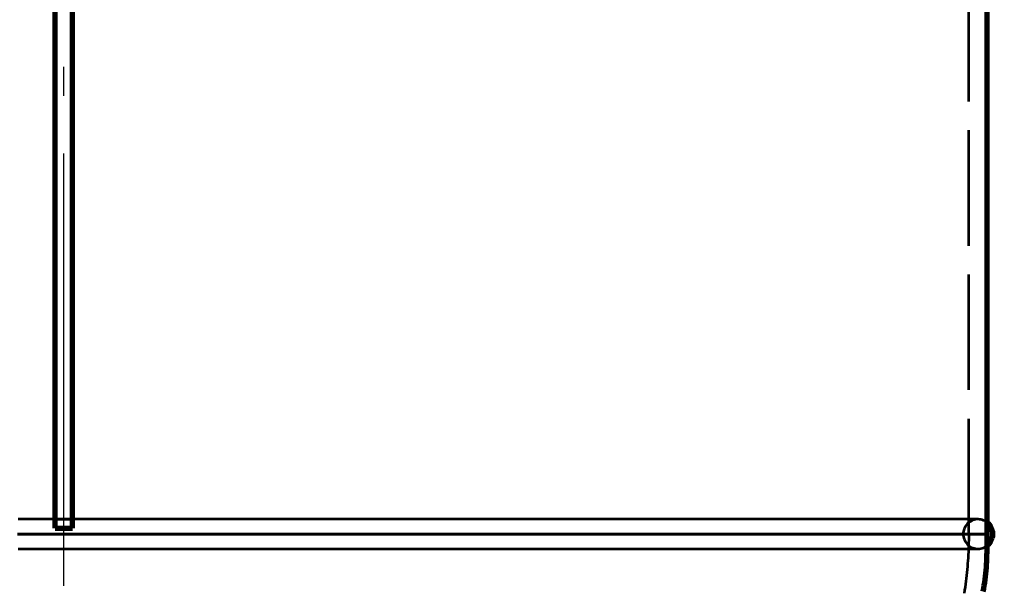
# Model space of a CAD drawing. Header units: millimetres. Extents: x 0 to 594, y 0 to 420.
# Drawn here: x 118.73 to 152.98, y 186.15 to 205.97 of the extents above; entities that cross this region are included whole.
import ezdxf

# ---------------------------------------------------------------- set-up
doc = ezdxf.new("R2010")
doc.units = ezdxf.units.MM
doc.linetypes.add('IRAM-E-TRAZOS', pattern=[5, 4, -1])
doc.linetypes.add('IRAM-F-TRAZO-PUNTO', pattern=[20, 15, -2, 1, -2])
for name, color, linetype, lineweight in [('01-VISIBLE', 7, 'CONTINUOUS', 70), ('02-OCULTA', 4, 'IRAM-E-TRAZOS', 35), ('03-EJE', 1, 'IRAM-F-TRAZO-PUNTO', 18), ('04-COTA', 3, 'CONTINUOUS', 18)]:
    doc.layers.add(name, color=color, linetype=linetype, lineweight=lineweight)
doc.styles.add('ISO3098', font='isocpeur.ttf')
doc.dimstyles.new('FLAMA-IRAM', dxfattribs={"dimtxt": 3.5, "dimasz": 3.5, "dimexe": 2, "dimexo": 1.5, "dimgap": 1, "dimtad": 1, "dimdec": 1, "dimtxsty": 'ISO3098', "dimblk": 'IRAM_FLECHA', "dimblk1": 'IRAM_FLECHA', "dimblk2": 'IRAM_FLECHA', "dimcen": 2.5, "dimclrd": 3, "dimclre": 3, "dimclrt": 3, "dimazin": 3, "dimtfac": 1, "dimtmove": 0, "dimatfit": 3, "dimlwd": 18, "dimlwe": 18})

# ---------------------------------------------------------------- blocks, each defined once
blk = doc.blocks.new('IRAM_FLECHA')
blk.add_solid([(0, 0), (-1, 0.125), (-1, -0.125)])

msp = doc.modelspace()

# ---------------------------------------------------------------- linework, layer by layer
at = {"layer": '01-VISIBLE'}
for p, q in [((119.95, 188.333), (119.95, 294.933)), ((120.55, 188.333), (120.55, 294.933)), ((152.25, 188.133), (152.25, 295.133)), ((119.95, 188.333), (120.55, 188.333))]:
    msp.add_line(p, q, dxfattribs=at)
msp.add_lwpolyline([(152.109, 186.144), (152.129, 186.247), (152.147, 186.35), (152.165, 186.454), (152.18, 186.558), (152.194, 186.663), (152.205, 186.767), (152.214, 186.872), (152.222, 186.977), (152.229, 187.082), (152.234, 187.187), (152.238, 187.292), (152.241, 187.397), (152.244, 187.502), (152.246, 187.607), (152.248, 187.713), (152.249, 187.818), (152.249, 187.923), (152.25, 188.028), (152.25, 188.133)], dxfattribs=at)
for start, end in [(0, 51.3178), (-51.6241, 0)]:
    msp.add_arc((151.93, 188.133), 0.512, start, end, dxfattribs=at)
at = {"layer": '02-OCULTA'}
for p, q in [((151.61, 188.133), (151.61, 295.133)), ((119.95, 188.645), (119.95, 294.621)), ((120.55, 188.645), (120.55, 294.621))]:
    msp.add_line(p, q, dxfattribs=at)
for points in [[(151.93, 188.645), (151.772, 188.645), (151.613, 188.645), (151.455, 188.645), (151.297, 188.645), (151.138, 188.645), (150.98, 188.645), (150.821, 188.645), (150.663, 188.645), (150.505, 188.645), (150.346, 188.645), (150.188, 188.645), (150.029, 188.645), (149.871, 188.645), (149.712, 188.645), (149.554, 188.645), (149.396, 188.645), (149.237, 188.645), (149.079, 188.645), (148.92, 188.645), (148.762, 188.645), (148.604, 188.645), (148.445, 188.645), (148.287, 188.645), (148.128, 188.645), (147.97, 188.645), (147.812, 188.645), (147.653, 188.645), (147.495, 188.645), (147.336, 188.645), (147.178, 188.645), (147.02, 188.645), (146.861, 188.645), (146.703, 188.645), (146.544, 188.645), (146.386, 188.645), (146.228, 188.645), (146.069, 188.645), (145.911, 188.645), (145.752, 188.645), (145.594, 188.645), (145.436, 188.645), (145.277, 188.645), (145.119, 188.645), (144.96, 188.645), (144.802, 188.645), (144.644, 188.645), (144.485, 188.645), (144.327, 188.645), (144.168, 188.645), (144.01, 188.645), (143.852, 188.645), (143.693, 188.645), (143.535, 188.645), (143.376, 188.645), (143.218, 188.645), (143.06, 188.645), (142.901, 188.645), (142.743, 188.645), (142.584, 188.645), (142.426, 188.645), (142.268, 188.645), (142.109, 188.645), (141.951, 188.645), (141.792, 188.645), (141.634, 188.645), (141.476, 188.645), (141.317, 188.645), (141.159, 188.645), (141, 188.645), (140.842, 188.645), (140.684, 188.645), (140.525, 188.645), (140.367, 188.645), (140.208, 188.645), (140.05, 188.645), (139.892, 188.645), (139.733, 188.645), (139.575, 188.645), (139.416, 188.645), (139.258, 188.645), (139.1, 188.645), (138.941, 188.645), (138.783, 188.645), (138.624, 188.645), (138.466, 188.645), (138.308, 188.645), (138.149, 188.645), (137.991, 188.645), (137.832, 188.645), (137.674, 188.645), (137.516, 188.645), (137.357, 188.645), (137.199, 188.645), (137.04, 188.645), (136.882, 188.645), (136.724, 188.645), (136.565, 188.645), (136.407, 188.645), (136.248, 188.645), (136.09, 188.645), (135.932, 188.645), (135.773, 188.645), (135.615, 188.645), (135.456, 188.645), (135.298, 188.645), (135.14, 188.645), (134.981, 188.645), (134.823, 188.645), (134.664, 188.645), (134.506, 188.645), (134.348, 188.645), (134.189, 188.645), (134.031, 188.645), (133.872, 188.645), (133.714, 188.645), (133.556, 188.645), (133.397, 188.645), (133.239, 188.645), (133.08, 188.645), (132.922, 188.645), (132.764, 188.645), (132.605, 188.645), (132.447, 188.645), (132.288, 188.645), (132.13, 188.645), (131.972, 188.645), (131.813, 188.645), (131.655, 188.645), (131.496, 188.645), (131.338, 188.645), (131.18, 188.645), (131.021, 188.645), (130.863, 188.645), (130.704, 188.645), (130.546, 188.645), (130.388, 188.645), (130.229, 188.645), (130.071, 188.645), (129.912, 188.645), (129.754, 188.645), (129.596, 188.645), (129.437, 188.645), (129.279, 188.645), (129.12, 188.645), (128.962, 188.645), (128.804, 188.645), (128.645, 188.645), (128.487, 188.645), (128.328, 188.645), (128.17, 188.645), (128.012, 188.645), (127.853, 188.645), (127.695, 188.645), (127.536, 188.645), (127.378, 188.645), (127.22, 188.645), (127.061, 188.645), (126.903, 188.645), (126.744, 188.645), (126.586, 188.645), (126.428, 188.645), (126.269, 188.645), (126.111, 188.645), (125.952, 188.645), (125.794, 188.645), (125.636, 188.645), (125.477, 188.645), (125.319, 188.645), (125.16, 188.645), (125.002, 188.645), (124.844, 188.645), (124.685, 188.645), (124.527, 188.645), (124.368, 188.645), (124.21, 188.645), (124.052, 188.645), (123.893, 188.645), (123.735, 188.645), (123.576, 188.645), (123.418, 188.645), (123.26, 188.645), (123.101, 188.645), (122.943, 188.645), (122.784, 188.645), (122.626, 188.645), (122.468, 188.645), (122.309, 188.645), (122.151, 188.645), (121.992, 188.645), (121.834, 188.645), (121.676, 188.645), (121.517, 188.645), (121.359, 188.645), (121.2, 188.645), (121.042, 188.645), (120.884, 188.645), (120.725, 188.645), (120.567, 188.645), (120.408, 188.645), (120.25, 188.645), (120.092, 188.645), (119.933, 188.645), (119.775, 188.645), (119.616, 188.645), (119.458, 188.645), (119.3, 188.645), (119.141, 188.645), (118.983, 188.645), (118.824, 188.645), (118.666, 188.645)], [(151.93, 188.645), (151.772, 188.645), (151.613, 188.645), (151.455, 188.645), (151.297, 188.645), (151.138, 188.645), (150.98, 188.645), (150.821, 188.645), (150.663, 188.645), (150.505, 188.645), (150.346, 188.645), (150.188, 188.645), (150.029, 188.645), (149.871, 188.645), (149.712, 188.645), (149.554, 188.645), (149.396, 188.645), (149.237, 188.645), (149.079, 188.645), (148.92, 188.645), (148.762, 188.645), (148.604, 188.645), (148.445, 188.645), (148.287, 188.645), (148.128, 188.645), (147.97, 188.645), (147.812, 188.645), (147.653, 188.645), (147.495, 188.645), (147.336, 188.645), (147.178, 188.645), (147.02, 188.645), (146.861, 188.645), (146.703, 188.645), (146.544, 188.645), (146.386, 188.645), (146.228, 188.645), (146.069, 188.645), (145.911, 188.645), (145.752, 188.645), (145.594, 188.645), (145.436, 188.645), (145.277, 188.645), (145.119, 188.645), (144.96, 188.645), (144.802, 188.645), (144.644, 188.645), (144.485, 188.645), (144.327, 188.645), (144.168, 188.645), (144.01, 188.645), (143.852, 188.645), (143.693, 188.645), (143.535, 188.645), (143.376, 188.645), (143.218, 188.645), (143.06, 188.645), (142.901, 188.645), (142.743, 188.645), (142.584, 188.645), (142.426, 188.645), (142.268, 188.645), (142.109, 188.645), (141.951, 188.645), (141.792, 188.645), (141.634, 188.645), (141.476, 188.645), (141.317, 188.645), (141.159, 188.645), (141, 188.645), (140.842, 188.645), (140.684, 188.645), (140.525, 188.645), (140.367, 188.645), (140.208, 188.645), (140.05, 188.645), (139.892, 188.645), (139.733, 188.645), (139.575, 188.645), (139.416, 188.645), (139.258, 188.645), (139.1, 188.645), (138.941, 188.645), (138.783, 188.645), (138.624, 188.645), (138.466, 188.645), (138.308, 188.645), (138.149, 188.645), (137.991, 188.645), (137.832, 188.645), (137.674, 188.645), (137.516, 188.645), (137.357, 188.645), (137.199, 188.645), (137.04, 188.645), (136.882, 188.645), (136.724, 188.645), (136.565, 188.645), (136.407, 188.645), (136.248, 188.645), (136.09, 188.645), (135.932, 188.645), (135.773, 188.645), (135.615, 188.645), (135.456, 188.645), (135.298, 188.645), (135.14, 188.645), (134.981, 188.645), (134.823, 188.645), (134.664, 188.645), (134.506, 188.645), (134.348, 188.645), (134.189, 188.645), (134.031, 188.645), (133.872, 188.645), (133.714, 188.645), (133.556, 188.645), (133.397, 188.645), (133.239, 188.645), (133.08, 188.645), (132.922, 188.645), (132.764, 188.645), (132.605, 188.645), (132.447, 188.645), (132.288, 188.645), (132.13, 188.645), (131.972, 188.645), (131.813, 188.645), (131.655, 188.645), (131.496, 188.645), (131.338, 188.645), (131.18, 188.645), (131.021, 188.645), (130.863, 188.645), (130.704, 188.645), (130.546, 188.645), (130.388, 188.645), (130.229, 188.645), (130.071, 188.645), (129.912, 188.645), (129.754, 188.645), (129.596, 188.645), (129.437, 188.645), (129.279, 188.645), (129.12, 188.645), (128.962, 188.645), (128.804, 188.645), (128.645, 188.645), (128.487, 188.645), (128.328, 188.645), (128.17, 188.645), (128.012, 188.645), (127.853, 188.645), (127.695, 188.645), (127.536, 188.645), (127.378, 188.645), (127.22, 188.645), (127.061, 188.645), (126.903, 188.645), (126.744, 188.645), (126.586, 188.645), (126.428, 188.645), (126.269, 188.645), (126.111, 188.645), (125.952, 188.645), (125.794, 188.645), (125.636, 188.645), (125.477, 188.645), (125.319, 188.645), (125.16, 188.645), (125.002, 188.645), (124.844, 188.645), (124.685, 188.645), (124.527, 188.645), (124.368, 188.645), (124.21, 188.645), (124.052, 188.645), (123.893, 188.645), (123.735, 188.645), (123.576, 188.645), (123.418, 188.645), (123.26, 188.645), (123.101, 188.645), (122.943, 188.645), (122.784, 188.645), (122.626, 188.645), (122.468, 188.645), (122.309, 188.645), (122.151, 188.645), (121.992, 188.645), (121.834, 188.645), (121.676, 188.645), (121.517, 188.645), (121.359, 188.645), (121.2, 188.645), (121.042, 188.645), (120.884, 188.645), (120.725, 188.645), (120.567, 188.645), (120.408, 188.645), (120.25, 188.645), (120.092, 188.645), (119.933, 188.645), (119.775, 188.645), (119.616, 188.645), (119.458, 188.645), (119.3, 188.645), (119.141, 188.645), (118.983, 188.645), (118.824, 188.645), (118.666, 188.645)], [(119.95, 188.645), (120.036, 188.645), (120.121, 188.645), (120.207, 188.645), (120.293, 188.645), (120.379, 188.645), (120.464, 188.645), (120.55, 188.645)], [(119.95, 188.333), (119.95, 188.385), (119.95, 188.437), (119.95, 188.489), (119.95, 188.541), (119.95, 188.593), (119.95, 188.645)], [(120.55, 188.333), (120.55, 188.385), (120.55, 188.437), (120.55, 188.489), (120.55, 188.541), (120.55, 188.593), (120.55, 188.645)], [(152.25, 188.133), (152.09, 188.133), (151.93, 188.133), (151.77, 188.133), (151.61, 188.133), (151.45, 188.133), (151.29, 188.133), (151.13, 188.133), (150.97, 188.133), (150.81, 188.133), (150.65, 188.133), (150.49, 188.133), (150.33, 188.133), (150.17, 188.133), (150.01, 188.133), (149.85, 188.133), (149.69, 188.133), (149.53, 188.133), (149.37, 188.133), (149.21, 188.133), (149.05, 188.133), (148.89, 188.133), (148.73, 188.133), (148.57, 188.133), (148.41, 188.133), (148.25, 188.133), (148.09, 188.133), (147.93, 188.133), (147.77, 188.133), (147.61, 188.133), (147.45, 188.133), (147.29, 188.133), (147.13, 188.133), (146.97, 188.133), (146.81, 188.133), (146.65, 188.133), (146.49, 188.133), (146.33, 188.133), (146.17, 188.133), (146.01, 188.133), (145.85, 188.133), (145.69, 188.133), (145.53, 188.133), (145.37, 188.133), (145.21, 188.133), (145.05, 188.133), (144.89, 188.133), (144.73, 188.133), (144.57, 188.133), (144.41, 188.133), (144.25, 188.133), (144.09, 188.133), (143.93, 188.133), (143.77, 188.133), (143.61, 188.133), (143.45, 188.133), (143.29, 188.133), (143.13, 188.133), (142.97, 188.133), (142.81, 188.133), (142.65, 188.133), (142.49, 188.133), (142.33, 188.133), (142.17, 188.133), (142.01, 188.133), (141.85, 188.133), (141.69, 188.133), (141.53, 188.133), (141.37, 188.133), (141.21, 188.133), (141.05, 188.133), (140.89, 188.133), (140.73, 188.133), (140.57, 188.133), (140.41, 188.133), (140.25, 188.133), (140.09, 188.133), (139.93, 188.133), (139.77, 188.133), (139.61, 188.133), (139.45, 188.133), (139.29, 188.133), (139.13, 188.133), (138.97, 188.133), (138.81, 188.133), (138.65, 188.133), (138.49, 188.133), (138.33, 188.133), (138.17, 188.133), (138.01, 188.133), (137.85, 188.133), (137.69, 188.133), (137.53, 188.133), (137.37, 188.133), (137.21, 188.133), (137.05, 188.133), (136.89, 188.133), (136.73, 188.133), (136.57, 188.133), (136.41, 188.133), (136.25, 188.133), (136.09, 188.133), (135.93, 188.133), (135.77, 188.133), (135.61, 188.133), (135.45, 188.133), (135.29, 188.133), (135.13, 188.133), (134.97, 188.133), (134.81, 188.133), (134.65, 188.133), (134.49, 188.133), (134.33, 188.133), (134.17, 188.133), (134.01, 188.133), (133.85, 188.133), (133.69, 188.133), (133.53, 188.133), (133.37, 188.133), (133.21, 188.133), (133.05, 188.133), (132.89, 188.133), (132.73, 188.133), (132.57, 188.133), (132.41, 188.133), (132.25, 188.133), (132.09, 188.133), (131.93, 188.133), (131.77, 188.133), (131.61, 188.133), (131.45, 188.133), (131.29, 188.133), (131.13, 188.133), (130.97, 188.133), (130.81, 188.133), (130.65, 188.133), (130.49, 188.133), (130.33, 188.133), (130.17, 188.133), (130.01, 188.133), (129.85, 188.133), (129.69, 188.133), (129.53, 188.133), (129.37, 188.133), (129.21, 188.133), (129.05, 188.133), (128.89, 188.133), (128.73, 188.133), (128.57, 188.133), (128.41, 188.133), (128.25, 188.133), (128.09, 188.133), (127.93, 188.133), (127.77, 188.133), (127.61, 188.133), (127.45, 188.133), (127.29, 188.133), (127.13, 188.133), (126.97, 188.133), (126.81, 188.133), (126.65, 188.133), (126.49, 188.133), (126.33, 188.133), (126.17, 188.133), (126.01, 188.133), (125.85, 188.133), (125.69, 188.133), (125.53, 188.133), (125.37, 188.133), (125.21, 188.133), (125.05, 188.133), (124.89, 188.133), (124.73, 188.133), (124.57, 188.133), (124.41, 188.133), (124.25, 188.133), (124.09, 188.133), (123.93, 188.133), (123.77, 188.133), (123.61, 188.133), (123.45, 188.133), (123.29, 188.133), (123.13, 188.133), (122.97, 188.133), (122.81, 188.133), (122.65, 188.133), (122.49, 188.133), (122.33, 188.133), (122.17, 188.133), (122.01, 188.133), (121.85, 188.133), (121.69, 188.133), (121.53, 188.133), (121.37, 188.133), (121.21, 188.133), (121.05, 188.133), (120.89, 188.133), (120.73, 188.133), (120.57, 188.133), (120.41, 188.133), (120.25, 188.133), (120.09, 188.133), (119.93, 188.133), (119.77, 188.133), (119.61, 188.133), (119.45, 188.133), (119.29, 188.133), (119.13, 188.133), (118.97, 188.133), (118.81, 188.133), (118.65, 188.133)], [(118.65, 188.133), (118.81, 188.133), (118.97, 188.133), (119.13, 188.133), (119.29, 188.133), (119.45, 188.133), (119.61, 188.133), (119.77, 188.133), (119.93, 188.133), (120.09, 188.133), (120.25, 188.133), (120.41, 188.133), (120.57, 188.133), (120.73, 188.133), (120.89, 188.133), (121.05, 188.133), (121.21, 188.133), (121.37, 188.133), (121.53, 188.133), (121.69, 188.133), (121.85, 188.133), (122.01, 188.133), (122.17, 188.133), (122.33, 188.133), (122.49, 188.133), (122.65, 188.133), (122.81, 188.133), (122.97, 188.133), (123.13, 188.133), (123.29, 188.133), (123.45, 188.133), (123.61, 188.133), (123.77, 188.133), (123.93, 188.133), (124.09, 188.133), (124.25, 188.133), (124.41, 188.133), (124.57, 188.133), (124.73, 188.133), (124.89, 188.133), (125.05, 188.133), (125.21, 188.133), (125.37, 188.133), (125.53, 188.133), (125.69, 188.133), (125.85, 188.133), (126.01, 188.133), (126.17, 188.133), (126.33, 188.133), (126.49, 188.133), (126.65, 188.133), (126.81, 188.133), (126.97, 188.133), (127.13, 188.133), (127.29, 188.133), (127.45, 188.133), (127.61, 188.133), (127.77, 188.133), (127.93, 188.133), (128.09, 188.133), (128.25, 188.133), (128.41, 188.133), (128.57, 188.133), (128.73, 188.133), (128.89, 188.133), (129.05, 188.133), (129.21, 188.133), (129.37, 188.133), (129.53, 188.133), (129.69, 188.133), (129.85, 188.133), (130.01, 188.133), (130.17, 188.133), (130.33, 188.133), (130.49, 188.133), (130.65, 188.133), (130.81, 188.133), (130.97, 188.133), (131.13, 188.133), (131.29, 188.133), (131.45, 188.133), (131.61, 188.133), (131.77, 188.133), (131.93, 188.133), (132.09, 188.133), (132.25, 188.133), (132.41, 188.133), (132.57, 188.133), (132.73, 188.133), (132.89, 188.133), (133.05, 188.133), (133.21, 188.133), (133.37, 188.133), (133.53, 188.133), (133.69, 188.133), (133.85, 188.133), (134.01, 188.133), (134.17, 188.133), (134.33, 188.133), (134.49, 188.133), (134.65, 188.133), (134.81, 188.133), (134.97, 188.133), (135.13, 188.133), (135.29, 188.133), (135.45, 188.133), (135.61, 188.133), (135.77, 188.133), (135.93, 188.133), (136.09, 188.133), (136.25, 188.133), (136.41, 188.133), (136.57, 188.133), (136.73, 188.133), (136.89, 188.133), (137.05, 188.133), (137.21, 188.133), (137.37, 188.133), (137.53, 188.133), (137.69, 188.133), (137.85, 188.133), (138.01, 188.133), (138.17, 188.133), (138.33, 188.133), (138.49, 188.133), (138.65, 188.133), (138.81, 188.133), (138.97, 188.133), (139.13, 188.133), (139.29, 188.133), (139.45, 188.133), (139.61, 188.133), (139.77, 188.133), (139.93, 188.133), (140.09, 188.133), (140.25, 188.133), (140.41, 188.133), (140.57, 188.133), (140.73, 188.133), (140.89, 188.133), (141.05, 188.133), (141.21, 188.133), (141.37, 188.133), (141.53, 188.133), (141.69, 188.133), (141.85, 188.133), (142.01, 188.133), (142.17, 188.133), (142.33, 188.133), (142.49, 188.133), (142.65, 188.133), (142.81, 188.133), (142.97, 188.133), (143.13, 188.133), (143.29, 188.133), (143.45, 188.133), (143.61, 188.133), (143.77, 188.133), (143.93, 188.133), (144.09, 188.133), (144.25, 188.133), (144.41, 188.133), (144.57, 188.133), (144.73, 188.133), (144.89, 188.133), (145.05, 188.133), (145.21, 188.133), (145.37, 188.133), (145.53, 188.133), (145.69, 188.133), (145.85, 188.133), (146.01, 188.133), (146.17, 188.133), (146.33, 188.133), (146.49, 188.133), (146.65, 188.133), (146.81, 188.133), (146.97, 188.133), (147.13, 188.133), (147.29, 188.133), (147.45, 188.133), (147.61, 188.133), (147.77, 188.133), (147.93, 188.133), (148.09, 188.133), (148.25, 188.133), (148.41, 188.133), (148.57, 188.133), (148.73, 188.133), (148.89, 188.133), (149.05, 188.133), (149.21, 188.133), (149.37, 188.133), (149.53, 188.133), (149.69, 188.133), (149.85, 188.133), (150.01, 188.133), (150.17, 188.133), (150.33, 188.133), (150.49, 188.133), (150.65, 188.133), (150.81, 188.133), (150.97, 188.133), (151.13, 188.133), (151.29, 188.133), (151.45, 188.133), (151.61, 188.133), (151.77, 188.133), (151.93, 188.133), (152.09, 188.133), (152.25, 188.133)], [(152.25, 188.133), (152.09, 188.133), (151.93, 188.133), (151.77, 188.133), (151.61, 188.133), (151.45, 188.133), (151.29, 188.133), (151.13, 188.133), (150.97, 188.133), (150.81, 188.133), (150.65, 188.133), (150.49, 188.133), (150.33, 188.133), (150.17, 188.133), (150.01, 188.133), (149.85, 188.133), (149.69, 188.133), (149.53, 188.133), (149.37, 188.133), (149.21, 188.133), (149.05, 188.133), (148.89, 188.133), (148.73, 188.133), (148.57, 188.133), (148.41, 188.133), (148.25, 188.133), (148.09, 188.133), (147.93, 188.133), (147.77, 188.133), (147.61, 188.133), (147.45, 188.133), (147.29, 188.133), (147.13, 188.133), (146.97, 188.133), (146.81, 188.133), (146.65, 188.133), (146.49, 188.133), (146.33, 188.133), (146.17, 188.133), (146.01, 188.133), (145.85, 188.133), (145.69, 188.133), (145.53, 188.133), (145.37, 188.133), (145.21, 188.133), (145.05, 188.133), (144.89, 188.133), (144.73, 188.133), (144.57, 188.133), (144.41, 188.133), (144.25, 188.133), (144.09, 188.133), (143.93, 188.133), (143.77, 188.133), (143.61, 188.133), (143.45, 188.133), (143.29, 188.133), (143.13, 188.133), (142.97, 188.133), (142.81, 188.133), (142.65, 188.133), (142.49, 188.133), (142.33, 188.133), (142.17, 188.133), (142.01, 188.133), (141.85, 188.133), (141.69, 188.133), (141.53, 188.133), (141.37, 188.133), (141.21, 188.133), (141.05, 188.133), (140.89, 188.133), (140.73, 188.133), (140.57, 188.133), (140.41, 188.133), (140.25, 188.133), (140.09, 188.133), (139.93, 188.133), (139.77, 188.133), (139.61, 188.133), (139.45, 188.133), (139.29, 188.133), (139.13, 188.133), (138.97, 188.133), (138.81, 188.133), (138.65, 188.133), (138.49, 188.133), (138.33, 188.133), (138.17, 188.133), (138.01, 188.133), (137.85, 188.133), (137.69, 188.133), (137.53, 188.133), (137.37, 188.133), (137.21, 188.133), (137.05, 188.133), (136.89, 188.133), (136.73, 188.133), (136.57, 188.133), (136.41, 188.133), (136.25, 188.133), (136.09, 188.133), (135.93, 188.133), (135.77, 188.133), (135.61, 188.133), (135.45, 188.133), (135.29, 188.133), (135.13, 188.133), (134.97, 188.133), (134.81, 188.133), (134.65, 188.133), (134.49, 188.133), (134.33, 188.133), (134.17, 188.133), (134.01, 188.133), (133.85, 188.133), (133.69, 188.133), (133.53, 188.133), (133.37, 188.133), (133.21, 188.133), (133.05, 188.133), (132.89, 188.133), (132.73, 188.133), (132.57, 188.133), (132.41, 188.133), (132.25, 188.133), (132.09, 188.133), (131.93, 188.133), (131.77, 188.133), (131.61, 188.133), (131.45, 188.133), (131.29, 188.133), (131.13, 188.133), (130.97, 188.133), (130.81, 188.133), (130.65, 188.133), (130.49, 188.133), (130.33, 188.133), (130.17, 188.133), (130.01, 188.133), (129.85, 188.133), (129.69, 188.133), (129.53, 188.133), (129.37, 188.133), (129.21, 188.133), (129.05, 188.133), (128.89, 188.133), (128.73, 188.133), (128.57, 188.133), (128.41, 188.133), (128.25, 188.133), (128.09, 188.133), (127.93, 188.133), (127.77, 188.133), (127.61, 188.133), (127.45, 188.133), (127.29, 188.133), (127.13, 188.133), (126.97, 188.133), (126.81, 188.133), (126.65, 188.133), (126.49, 188.133), (126.33, 188.133), (126.17, 188.133), (126.01, 188.133), (125.85, 188.133), (125.69, 188.133), (125.53, 188.133), (125.37, 188.133), (125.21, 188.133), (125.05, 188.133), (124.89, 188.133), (124.73, 188.133), (124.57, 188.133), (124.41, 188.133), (124.25, 188.133), (124.09, 188.133), (123.93, 188.133), (123.77, 188.133), (123.61, 188.133), (123.45, 188.133), (123.29, 188.133), (123.13, 188.133), (122.97, 188.133), (122.81, 188.133), (122.65, 188.133), (122.49, 188.133), (122.33, 188.133), (122.17, 188.133), (122.01, 188.133), (121.85, 188.133), (121.69, 188.133), (121.53, 188.133), (121.37, 188.133), (121.21, 188.133), (121.05, 188.133), (120.89, 188.133), (120.73, 188.133), (120.57, 188.133), (120.41, 188.133), (120.25, 188.133), (120.09, 188.133), (119.93, 188.133), (119.77, 188.133), (119.61, 188.133), (119.45, 188.133), (119.29, 188.133), (119.13, 188.133), (118.97, 188.133), (118.81, 188.133), (118.65, 188.133)], [(118.65, 188.133), (118.81, 188.133), (118.97, 188.133), (119.13, 188.133), (119.29, 188.133), (119.45, 188.133), (119.61, 188.133), (119.77, 188.133), (119.93, 188.133), (120.09, 188.133), (120.25, 188.133), (120.41, 188.133), (120.57, 188.133), (120.73, 188.133), (120.89, 188.133), (121.05, 188.133), (121.21, 188.133), (121.37, 188.133), (121.53, 188.133), (121.69, 188.133), (121.85, 188.133), (122.01, 188.133), (122.17, 188.133), (122.33, 188.133), (122.49, 188.133), (122.65, 188.133), (122.81, 188.133), (122.97, 188.133), (123.13, 188.133), (123.29, 188.133), (123.45, 188.133), (123.61, 188.133), (123.77, 188.133), (123.93, 188.133), (124.09, 188.133), (124.25, 188.133), (124.41, 188.133), (124.57, 188.133), (124.73, 188.133), (124.89, 188.133), (125.05, 188.133), (125.21, 188.133), (125.37, 188.133), (125.53, 188.133), (125.69, 188.133), (125.85, 188.133), (126.01, 188.133), (126.17, 188.133), (126.33, 188.133), (126.49, 188.133), (126.65, 188.133), (126.81, 188.133), (126.97, 188.133), (127.13, 188.133), (127.29, 188.133), (127.45, 188.133), (127.61, 188.133), (127.77, 188.133), (127.93, 188.133), (128.09, 188.133), (128.25, 188.133), (128.41, 188.133), (128.57, 188.133), (128.73, 188.133), (128.89, 188.133), (129.05, 188.133), (129.21, 188.133), (129.37, 188.133), (129.53, 188.133), (129.69, 188.133), (129.85, 188.133), (130.01, 188.133), (130.17, 188.133), (130.33, 188.133), (130.49, 188.133), (130.65, 188.133), (130.81, 188.133), (130.97, 188.133), (131.13, 188.133), (131.29, 188.133), (131.45, 188.133), (131.61, 188.133), (131.77, 188.133), (131.93, 188.133), (132.09, 188.133), (132.25, 188.133), (132.41, 188.133), (132.57, 188.133), (132.73, 188.133), (132.89, 188.133), (133.05, 188.133), (133.21, 188.133), (133.37, 188.133), (133.53, 188.133), (133.69, 188.133), (133.85, 188.133), (134.01, 188.133), (134.17, 188.133), (134.33, 188.133), (134.49, 188.133), (134.65, 188.133), (134.81, 188.133), (134.97, 188.133), (135.13, 188.133), (135.29, 188.133), (135.45, 188.133), (135.61, 188.133), (135.77, 188.133), (135.93, 188.133), (136.09, 188.133), (136.25, 188.133), (136.41, 188.133), (136.57, 188.133), (136.73, 188.133), (136.89, 188.133), (137.05, 188.133), (137.21, 188.133), (137.37, 188.133), (137.53, 188.133), (137.69, 188.133), (137.85, 188.133), (138.01, 188.133), (138.17, 188.133), (138.33, 188.133), (138.49, 188.133), (138.65, 188.133), (138.81, 188.133), (138.97, 188.133), (139.13, 188.133), (139.29, 188.133), (139.45, 188.133), (139.61, 188.133), (139.77, 188.133), (139.93, 188.133), (140.09, 188.133), (140.25, 188.133), (140.41, 188.133), (140.57, 188.133), (140.73, 188.133), (140.89, 188.133), (141.05, 188.133), (141.21, 188.133), (141.37, 188.133), (141.53, 188.133), (141.69, 188.133), (141.85, 188.133), (142.01, 188.133), (142.17, 188.133), (142.33, 188.133), (142.49, 188.133), (142.65, 188.133), (142.81, 188.133), (142.97, 188.133), (143.13, 188.133), (143.29, 188.133), (143.45, 188.133), (143.61, 188.133), (143.77, 188.133), (143.93, 188.133), (144.09, 188.133), (144.25, 188.133), (144.41, 188.133), (144.57, 188.133), (144.73, 188.133), (144.89, 188.133), (145.05, 188.133), (145.21, 188.133), (145.37, 188.133), (145.53, 188.133), (145.69, 188.133), (145.85, 188.133), (146.01, 188.133), (146.17, 188.133), (146.33, 188.133), (146.49, 188.133), (146.65, 188.133), (146.81, 188.133), (146.97, 188.133), (147.13, 188.133), (147.29, 188.133), (147.45, 188.133), (147.61, 188.133), (147.77, 188.133), (147.93, 188.133), (148.09, 188.133), (148.25, 188.133), (148.41, 188.133), (148.57, 188.133), (148.73, 188.133), (148.89, 188.133), (149.05, 188.133), (149.21, 188.133), (149.37, 188.133), (149.53, 188.133), (149.69, 188.133), (149.85, 188.133), (150.01, 188.133), (150.17, 188.133), (150.33, 188.133), (150.49, 188.133), (150.65, 188.133), (150.81, 188.133), (150.97, 188.133), (151.13, 188.133), (151.29, 188.133), (151.45, 188.133), (151.61, 188.133), (151.77, 188.133), (151.93, 188.133), (152.09, 188.133), (152.25, 188.133)], [(151.61, 188.133), (151.453, 188.133), (151.296, 188.133), (151.14, 188.133), (150.983, 188.133), (150.826, 188.133), (150.669, 188.133), (150.512, 188.133), (150.356, 188.133), (150.199, 188.133), (150.042, 188.133), (149.885, 188.133), (149.728, 188.133), (149.572, 188.133), (149.415, 188.133), (149.258, 188.133), (149.101, 188.133), (148.944, 188.133), (148.788, 188.133), (148.631, 188.133), (148.474, 188.133), (148.317, 188.133), (148.16, 188.133), (148.004, 188.133), (147.847, 188.133), (147.69, 188.133), (147.533, 188.133), (147.376, 188.133), (147.22, 188.133), (147.063, 188.133), (146.906, 188.133), (146.749, 188.133), (146.592, 188.133), (146.436, 188.133), (146.279, 188.133), (146.122, 188.133), (145.965, 188.133), (145.808, 188.133), (145.652, 188.133), (145.495, 188.133), (145.338, 188.133), (145.181, 188.133), (145.024, 188.133), (144.868, 188.133), (144.711, 188.133), (144.554, 188.133), (144.397, 188.133), (144.24, 188.133), (144.084, 188.133), (143.927, 188.133), (143.77, 188.133), (143.613, 188.133), (143.456, 188.133), (143.3, 188.133), (143.143, 188.133), (142.986, 188.133), (142.829, 188.133), (142.672, 188.133), (142.516, 188.133), (142.359, 188.133), (142.202, 188.133), (142.045, 188.133), (141.888, 188.133), (141.732, 188.133), (141.575, 188.133), (141.418, 188.133), (141.261, 188.133), (141.104, 188.133), (140.948, 188.133), (140.791, 188.133), (140.634, 188.133), (140.477, 188.133), (140.32, 188.133), (140.164, 188.133), (140.007, 188.133), (139.85, 188.133), (139.693, 188.133), (139.536, 188.133), (139.38, 188.133), (139.223, 188.133), (139.066, 188.133), (138.909, 188.133), (138.752, 188.133), (138.596, 188.133), (138.439, 188.133), (138.282, 188.133), (138.125, 188.133), (137.968, 188.133), (137.812, 188.133), (137.655, 188.133), (137.498, 188.133), (137.341, 188.133), (137.184, 188.133), (137.028, 188.133), (136.871, 188.133), (136.714, 188.133), (136.557, 188.133), (136.4, 188.133), (136.244, 188.133), (136.087, 188.133), (135.93, 188.133), (135.773, 188.133), (135.616, 188.133), (135.46, 188.133), (135.303, 188.133), (135.146, 188.133), (134.989, 188.133), (134.832, 188.133), (134.676, 188.133), (134.519, 188.133), (134.362, 188.133), (134.205, 188.133), (134.048, 188.133), (133.892, 188.133), (133.735, 188.133), (133.578, 188.133), (133.421, 188.133), (133.264, 188.133), (133.108, 188.133), (132.951, 188.133), (132.794, 188.133), (132.637, 188.133), (132.48, 188.133), (132.324, 188.133), (132.167, 188.133), (132.01, 188.133), (131.853, 188.133), (131.696, 188.133), (131.54, 188.133), (131.383, 188.133), (131.226, 188.133), (131.069, 188.133), (130.912, 188.133), (130.756, 188.133), (130.599, 188.133), (130.442, 188.133), (130.285, 188.133), (130.128, 188.133), (129.972, 188.133), (129.815, 188.133), (129.658, 188.133), (129.501, 188.133), (129.344, 188.133), (129.188, 188.133), (129.031, 188.133), (128.874, 188.133), (128.717, 188.133), (128.56, 188.133), (128.404, 188.133), (128.247, 188.133), (128.09, 188.133), (127.933, 188.133), (127.776, 188.133), (127.62, 188.133), (127.463, 188.133), (127.306, 188.133), (127.149, 188.133), (126.992, 188.133), (126.836, 188.133), (126.679, 188.133), (126.522, 188.133), (126.365, 188.133), (126.208, 188.133), (126.052, 188.133), (125.895, 188.133), (125.738, 188.133), (125.581, 188.133), (125.424, 188.133), (125.268, 188.133), (125.111, 188.133), (124.954, 188.133), (124.797, 188.133), (124.64, 188.133), (124.484, 188.133), (124.327, 188.133), (124.17, 188.133), (124.013, 188.133), (123.856, 188.133), (123.7, 188.133), (123.543, 188.133), (123.386, 188.133), (123.229, 188.133), (123.072, 188.133), (122.916, 188.133), (122.759, 188.133), (122.602, 188.133), (122.445, 188.133), (122.288, 188.133), (122.132, 188.133), (121.975, 188.133), (121.818, 188.133), (121.661, 188.133), (121.504, 188.133), (121.348, 188.133), (121.191, 188.133), (121.034, 188.133), (120.877, 188.133), (120.72, 188.133), (120.564, 188.133), (120.407, 188.133), (120.25, 188.133), (120.093, 188.133), (119.936, 188.133), (119.78, 188.133), (119.623, 188.133), (119.466, 188.133), (119.309, 188.133), (119.152, 188.133), (118.996, 188.133), (118.839, 188.133), (118.682, 188.133)], [(118.682, 188.133), (118.839, 188.133), (118.996, 188.133), (119.152, 188.133), (119.309, 188.133), (119.466, 188.133), (119.623, 188.133), (119.78, 188.133), (119.936, 188.133), (120.093, 188.133), (120.25, 188.133), (120.407, 188.133), (120.564, 188.133), (120.72, 188.133), (120.877, 188.133), (121.034, 188.133), (121.191, 188.133), (121.348, 188.133), (121.504, 188.133), (121.661, 188.133), (121.818, 188.133), (121.975, 188.133), (122.132, 188.133), (122.288, 188.133), (122.445, 188.133), (122.602, 188.133), (122.759, 188.133), (122.916, 188.133), (123.072, 188.133), (123.229, 188.133), (123.386, 188.133), (123.543, 188.133), (123.7, 188.133), (123.856, 188.133), (124.013, 188.133), (124.17, 188.133), (124.327, 188.133), (124.484, 188.133), (124.64, 188.133), (124.797, 188.133), (124.954, 188.133), (125.111, 188.133), (125.268, 188.133), (125.424, 188.133), (125.581, 188.133), (125.738, 188.133), (125.895, 188.133), (126.052, 188.133), (126.208, 188.133), (126.365, 188.133), (126.522, 188.133), (126.679, 188.133), (126.836, 188.133), (126.992, 188.133), (127.149, 188.133), (127.306, 188.133), (127.463, 188.133), (127.62, 188.133), (127.776, 188.133), (127.933, 188.133), (128.09, 188.133), (128.247, 188.133), (128.404, 188.133), (128.56, 188.133), (128.717, 188.133), (128.874, 188.133), (129.031, 188.133), (129.188, 188.133), (129.344, 188.133), (129.501, 188.133), (129.658, 188.133), (129.815, 188.133), (129.972, 188.133), (130.128, 188.133), (130.285, 188.133), (130.442, 188.133), (130.599, 188.133), (130.756, 188.133), (130.912, 188.133), (131.069, 188.133), (131.226, 188.133), (131.383, 188.133), (131.54, 188.133), (131.696, 188.133), (131.853, 188.133), (132.01, 188.133), (132.167, 188.133), (132.324, 188.133), (132.48, 188.133), (132.637, 188.133), (132.794, 188.133), (132.951, 188.133), (133.108, 188.133), (133.264, 188.133), (133.421, 188.133), (133.578, 188.133), (133.735, 188.133), (133.892, 188.133), (134.048, 188.133), (134.205, 188.133), (134.362, 188.133), (134.519, 188.133), (134.676, 188.133), (134.832, 188.133), (134.989, 188.133), (135.146, 188.133), (135.303, 188.133), (135.46, 188.133), (135.616, 188.133), (135.773, 188.133), (135.93, 188.133), (136.087, 188.133), (136.244, 188.133), (136.4, 188.133), (136.557, 188.133), (136.714, 188.133), (136.871, 188.133), (137.028, 188.133), (137.184, 188.133), (137.341, 188.133), (137.498, 188.133), (137.655, 188.133), (137.812, 188.133), (137.968, 188.133), (138.125, 188.133), (138.282, 188.133), (138.439, 188.133), (138.596, 188.133), (138.752, 188.133), (138.909, 188.133), (139.066, 188.133), (139.223, 188.133), (139.38, 188.133), (139.536, 188.133), (139.693, 188.133), (139.85, 188.133), (140.007, 188.133), (140.164, 188.133), (140.32, 188.133), (140.477, 188.133), (140.634, 188.133), (140.791, 188.133), (140.948, 188.133), (141.104, 188.133), (141.261, 188.133), (141.418, 188.133), (141.575, 188.133), (141.732, 188.133), (141.888, 188.133), (142.045, 188.133), (142.202, 188.133), (142.359, 188.133), (142.516, 188.133), (142.672, 188.133), (142.829, 188.133), (142.986, 188.133), (143.143, 188.133), (143.3, 188.133), (143.456, 188.133), (143.613, 188.133), (143.77, 188.133), (143.927, 188.133), (144.084, 188.133), (144.24, 188.133), (144.397, 188.133), (144.554, 188.133), (144.711, 188.133), (144.868, 188.133), (145.024, 188.133), (145.181, 188.133), (145.338, 188.133), (145.495, 188.133), (145.652, 188.133), (145.808, 188.133), (145.965, 188.133), (146.122, 188.133), (146.279, 188.133), (146.436, 188.133), (146.592, 188.133), (146.749, 188.133), (146.906, 188.133), (147.063, 188.133), (147.22, 188.133), (147.376, 188.133), (147.533, 188.133), (147.69, 188.133), (147.847, 188.133), (148.004, 188.133), (148.16, 188.133), (148.317, 188.133), (148.474, 188.133), (148.631, 188.133), (148.788, 188.133), (148.944, 188.133), (149.101, 188.133), (149.258, 188.133), (149.415, 188.133), (149.572, 188.133), (149.728, 188.133), (149.885, 188.133), (150.042, 188.133), (150.199, 188.133), (150.356, 188.133), (150.512, 188.133), (150.669, 188.133), (150.826, 188.133), (150.983, 188.133), (151.14, 188.133), (151.296, 188.133), (151.453, 188.133), (151.61, 188.133)], [(151.61, 188.133), (151.453, 188.133), (151.296, 188.133), (151.14, 188.133), (150.983, 188.133), (150.826, 188.133), (150.669, 188.133), (150.512, 188.133), (150.356, 188.133), (150.199, 188.133), (150.042, 188.133), (149.885, 188.133), (149.728, 188.133), (149.572, 188.133), (149.415, 188.133), (149.258, 188.133), (149.101, 188.133), (148.944, 188.133), (148.788, 188.133), (148.631, 188.133), (148.474, 188.133), (148.317, 188.133), (148.16, 188.133), (148.004, 188.133), (147.847, 188.133), (147.69, 188.133), (147.533, 188.133), (147.376, 188.133), (147.22, 188.133), (147.063, 188.133), (146.906, 188.133), (146.749, 188.133), (146.592, 188.133), (146.436, 188.133), (146.279, 188.133), (146.122, 188.133), (145.965, 188.133), (145.808, 188.133), (145.652, 188.133), (145.495, 188.133), (145.338, 188.133), (145.181, 188.133), (145.024, 188.133), (144.868, 188.133), (144.711, 188.133), (144.554, 188.133), (144.397, 188.133), (144.24, 188.133), (144.084, 188.133), (143.927, 188.133), (143.77, 188.133), (143.613, 188.133), (143.456, 188.133), (143.3, 188.133), (143.143, 188.133), (142.986, 188.133), (142.829, 188.133), (142.672, 188.133), (142.516, 188.133), (142.359, 188.133), (142.202, 188.133), (142.045, 188.133), (141.888, 188.133), (141.732, 188.133), (141.575, 188.133), (141.418, 188.133), (141.261, 188.133), (141.104, 188.133), (140.948, 188.133), (140.791, 188.133), (140.634, 188.133), (140.477, 188.133), (140.32, 188.133), (140.164, 188.133), (140.007, 188.133), (139.85, 188.133), (139.693, 188.133), (139.536, 188.133), (139.38, 188.133), (139.223, 188.133), (139.066, 188.133), (138.909, 188.133), (138.752, 188.133), (138.596, 188.133), (138.439, 188.133), (138.282, 188.133), (138.125, 188.133), (137.968, 188.133), (137.812, 188.133), (137.655, 188.133), (137.498, 188.133), (137.341, 188.133), (137.184, 188.133), (137.028, 188.133), (136.871, 188.133), (136.714, 188.133), (136.557, 188.133), (136.4, 188.133), (136.244, 188.133), (136.087, 188.133), (135.93, 188.133), (135.773, 188.133), (135.616, 188.133), (135.46, 188.133), (135.303, 188.133), (135.146, 188.133), (134.989, 188.133), (134.832, 188.133), (134.676, 188.133), (134.519, 188.133), (134.362, 188.133), (134.205, 188.133), (134.048, 188.133), (133.892, 188.133), (133.735, 188.133), (133.578, 188.133), (133.421, 188.133), (133.264, 188.133), (133.108, 188.133), (132.951, 188.133), (132.794, 188.133), (132.637, 188.133), (132.48, 188.133), (132.324, 188.133), (132.167, 188.133), (132.01, 188.133), (131.853, 188.133), (131.696, 188.133), (131.54, 188.133), (131.383, 188.133), (131.226, 188.133), (131.069, 188.133), (130.912, 188.133), (130.756, 188.133), (130.599, 188.133), (130.442, 188.133), (130.285, 188.133), (130.128, 188.133), (129.972, 188.133), (129.815, 188.133), (129.658, 188.133), (129.501, 188.133), (129.344, 188.133), (129.188, 188.133), (129.031, 188.133), (128.874, 188.133), (128.717, 188.133), (128.56, 188.133), (128.404, 188.133), (128.247, 188.133), (128.09, 188.133), (127.933, 188.133), (127.776, 188.133), (127.62, 188.133), (127.463, 188.133), (127.306, 188.133), (127.149, 188.133), (126.992, 188.133), (126.836, 188.133), (126.679, 188.133), (126.522, 188.133), (126.365, 188.133), (126.208, 188.133), (126.052, 188.133), (125.895, 188.133), (125.738, 188.133), (125.581, 188.133), (125.424, 188.133), (125.268, 188.133), (125.111, 188.133), (124.954, 188.133), (124.797, 188.133), (124.64, 188.133), (124.484, 188.133), (124.327, 188.133), (124.17, 188.133), (124.013, 188.133), (123.856, 188.133), (123.7, 188.133), (123.543, 188.133), (123.386, 188.133), (123.229, 188.133), (123.072, 188.133), (122.916, 188.133), (122.759, 188.133), (122.602, 188.133), (122.445, 188.133), (122.288, 188.133), (122.132, 188.133), (121.975, 188.133), (121.818, 188.133), (121.661, 188.133), (121.504, 188.133), (121.348, 188.133), (121.191, 188.133), (121.034, 188.133), (120.877, 188.133), (120.72, 188.133), (120.564, 188.133), (120.407, 188.133), (120.25, 188.133), (120.093, 188.133), (119.936, 188.133), (119.78, 188.133), (119.623, 188.133), (119.466, 188.133), (119.309, 188.133), (119.152, 188.133), (118.996, 188.133), (118.839, 188.133), (118.682, 188.133)], [(118.682, 188.133), (118.839, 188.133), (118.996, 188.133), (119.152, 188.133), (119.309, 188.133), (119.466, 188.133), (119.623, 188.133), (119.78, 188.133), (119.936, 188.133), (120.093, 188.133), (120.25, 188.133), (120.407, 188.133), (120.564, 188.133), (120.72, 188.133), (120.877, 188.133), (121.034, 188.133), (121.191, 188.133), (121.348, 188.133), (121.504, 188.133), (121.661, 188.133), (121.818, 188.133), (121.975, 188.133), (122.132, 188.133), (122.288, 188.133), (122.445, 188.133), (122.602, 188.133), (122.759, 188.133), (122.916, 188.133), (123.072, 188.133), (123.229, 188.133), (123.386, 188.133), (123.543, 188.133), (123.7, 188.133), (123.856, 188.133), (124.013, 188.133), (124.17, 188.133), (124.327, 188.133), (124.484, 188.133), (124.64, 188.133), (124.797, 188.133), (124.954, 188.133), (125.111, 188.133), (125.268, 188.133), (125.424, 188.133), (125.581, 188.133), (125.738, 188.133), (125.895, 188.133), (126.052, 188.133), (126.208, 188.133), (126.365, 188.133), (126.522, 188.133), (126.679, 188.133), (126.836, 188.133), (126.992, 188.133), (127.149, 188.133), (127.306, 188.133), (127.463, 188.133), (127.62, 188.133), (127.776, 188.133), (127.933, 188.133), (128.09, 188.133), (128.247, 188.133), (128.404, 188.133), (128.56, 188.133), (128.717, 188.133), (128.874, 188.133), (129.031, 188.133), (129.188, 188.133), (129.344, 188.133), (129.501, 188.133), (129.658, 188.133), (129.815, 188.133), (129.972, 188.133), (130.128, 188.133), (130.285, 188.133), (130.442, 188.133), (130.599, 188.133), (130.756, 188.133), (130.912, 188.133), (131.069, 188.133), (131.226, 188.133), (131.383, 188.133), (131.54, 188.133), (131.696, 188.133), (131.853, 188.133), (132.01, 188.133), (132.167, 188.133), (132.324, 188.133), (132.48, 188.133), (132.637, 188.133), (132.794, 188.133), (132.951, 188.133), (133.108, 188.133), (133.264, 188.133), (133.421, 188.133), (133.578, 188.133), (133.735, 188.133), (133.892, 188.133), (134.048, 188.133), (134.205, 188.133), (134.362, 188.133), (134.519, 188.133), (134.676, 188.133), (134.832, 188.133), (134.989, 188.133), (135.146, 188.133), (135.303, 188.133), (135.46, 188.133), (135.616, 188.133), (135.773, 188.133), (135.93, 188.133), (136.087, 188.133), (136.244, 188.133), (136.4, 188.133), (136.557, 188.133), (136.714, 188.133), (136.871, 188.133), (137.028, 188.133), (137.184, 188.133), (137.341, 188.133), (137.498, 188.133), (137.655, 188.133), (137.812, 188.133), (137.968, 188.133), (138.125, 188.133), (138.282, 188.133), (138.439, 188.133), (138.596, 188.133), (138.752, 188.133), (138.909, 188.133), (139.066, 188.133), (139.223, 188.133), (139.38, 188.133), (139.536, 188.133), (139.693, 188.133), (139.85, 188.133), (140.007, 188.133), (140.164, 188.133), (140.32, 188.133), (140.477, 188.133), (140.634, 188.133), (140.791, 188.133), (140.948, 188.133), (141.104, 188.133), (141.261, 188.133), (141.418, 188.133), (141.575, 188.133), (141.732, 188.133), (141.888, 188.133), (142.045, 188.133), (142.202, 188.133), (142.359, 188.133), (142.516, 188.133), (142.672, 188.133), (142.829, 188.133), (142.986, 188.133), (143.143, 188.133), (143.3, 188.133), (143.456, 188.133), (143.613, 188.133), (143.77, 188.133), (143.927, 188.133), (144.084, 188.133), (144.24, 188.133), (144.397, 188.133), (144.554, 188.133), (144.711, 188.133), (144.868, 188.133), (145.024, 188.133), (145.181, 188.133), (145.338, 188.133), (145.495, 188.133), (145.652, 188.133), (145.808, 188.133), (145.965, 188.133), (146.122, 188.133), (146.279, 188.133), (146.436, 188.133), (146.592, 188.133), (146.749, 188.133), (146.906, 188.133), (147.063, 188.133), (147.22, 188.133), (147.376, 188.133), (147.533, 188.133), (147.69, 188.133), (147.847, 188.133), (148.004, 188.133), (148.16, 188.133), (148.317, 188.133), (148.474, 188.133), (148.631, 188.133), (148.788, 188.133), (148.944, 188.133), (149.101, 188.133), (149.258, 188.133), (149.415, 188.133), (149.572, 188.133), (149.728, 188.133), (149.885, 188.133), (150.042, 188.133), (150.199, 188.133), (150.356, 188.133), (150.512, 188.133), (150.669, 188.133), (150.826, 188.133), (150.983, 188.133), (151.14, 188.133), (151.296, 188.133), (151.453, 188.133), (151.61, 188.133)], [(119.95, 188.333), (120.036, 188.333), (120.121, 188.333), (120.207, 188.333), (120.293, 188.333), (120.379, 188.333), (120.464, 188.333), (120.55, 188.333)], [(151.61, 188.133), (151.61, 188.031), (151.608, 187.928), (151.606, 187.825), (151.604, 187.723), (151.6, 187.62), (151.596, 187.517), (151.591, 187.415), (151.585, 187.312), (151.578, 187.21), (151.57, 187.107), (151.562, 187.005), (151.553, 186.902), (151.543, 186.8), (151.532, 186.698), (151.521, 186.596), (151.508, 186.494), (151.495, 186.392), (151.481, 186.29), (151.467, 186.188), (151.451, 186.087)], [(118.666, 187.621), (118.824, 187.621), (118.983, 187.621), (119.141, 187.621), (119.3, 187.621), (119.458, 187.621), (119.616, 187.621), (119.775, 187.621), (119.933, 187.621), (120.092, 187.621), (120.25, 187.621), (120.408, 187.621), (120.567, 187.621), (120.725, 187.621), (120.884, 187.621), (121.042, 187.621), (121.2, 187.621), (121.359, 187.621), (121.517, 187.621), (121.676, 187.621), (121.834, 187.621), (121.992, 187.621), (122.151, 187.621), (122.309, 187.621), (122.468, 187.621), (122.626, 187.621), (122.784, 187.621), (122.943, 187.621), (123.101, 187.621), (123.26, 187.621), (123.418, 187.621), (123.576, 187.621), (123.735, 187.621), (123.893, 187.621), (124.052, 187.621), (124.21, 187.621), (124.368, 187.621), (124.527, 187.621), (124.685, 187.621), (124.844, 187.621), (125.002, 187.621), (125.16, 187.621), (125.319, 187.621), (125.477, 187.621), (125.636, 187.621), (125.794, 187.621), (125.952, 187.621), (126.111, 187.621), (126.269, 187.621), (126.428, 187.621), (126.586, 187.621), (126.744, 187.621), (126.903, 187.621), (127.061, 187.621), (127.22, 187.621), (127.378, 187.621), (127.536, 187.621), (127.695, 187.621), (127.853, 187.621), (128.012, 187.621), (128.17, 187.621), (128.328, 187.621), (128.487, 187.621), (128.645, 187.621), (128.804, 187.621), (128.962, 187.621), (129.12, 187.621), (129.279, 187.621), (129.437, 187.621), (129.596, 187.621), (129.754, 187.621), (129.912, 187.621), (130.071, 187.621), (130.229, 187.621), (130.388, 187.621), (130.546, 187.621), (130.704, 187.621), (130.863, 187.621), (131.021, 187.621), (131.18, 187.621), (131.338, 187.621), (131.496, 187.621), (131.655, 187.621), (131.813, 187.621), (131.972, 187.621), (132.13, 187.621), (132.288, 187.621), (132.447, 187.621), (132.605, 187.621), (132.764, 187.621), (132.922, 187.621), (133.08, 187.621), (133.239, 187.621), (133.397, 187.621), (133.556, 187.621), (133.714, 187.621), (133.872, 187.621), (134.031, 187.621), (134.189, 187.621), (134.348, 187.621), (134.506, 187.621), (134.664, 187.621), (134.823, 187.621), (134.981, 187.621), (135.14, 187.621), (135.298, 187.621), (135.456, 187.621), (135.615, 187.621), (135.773, 187.621), (135.932, 187.621), (136.09, 187.621), (136.248, 187.621), (136.407, 187.621), (136.565, 187.621), (136.724, 187.621), (136.882, 187.621), (137.04, 187.621), (137.199, 187.621), (137.357, 187.621), (137.516, 187.621), (137.674, 187.621), (137.832, 187.621), (137.991, 187.621), (138.149, 187.621), (138.308, 187.621), (138.466, 187.621), (138.624, 187.621), (138.783, 187.621), (138.941, 187.621), (139.1, 187.621), (139.258, 187.621), (139.416, 187.621), (139.575, 187.621), (139.733, 187.621), (139.892, 187.621), (140.05, 187.621), (140.208, 187.621), (140.367, 187.621), (140.525, 187.621), (140.684, 187.621), (140.842, 187.621), (141, 187.621), (141.159, 187.621), (141.317, 187.621), (141.476, 187.621), (141.634, 187.621), (141.792, 187.621), (141.951, 187.621), (142.109, 187.621), (142.268, 187.621), (142.426, 187.621), (142.584, 187.621), (142.743, 187.621), (142.901, 187.621), (143.06, 187.621), (143.218, 187.621), (143.376, 187.621), (143.535, 187.621), (143.693, 187.621), (143.852, 187.621), (144.01, 187.621), (144.168, 187.621), (144.327, 187.621), (144.485, 187.621), (144.644, 187.621), (144.802, 187.621), (144.96, 187.621), (145.119, 187.621), (145.277, 187.621), (145.436, 187.621), (145.594, 187.621), (145.752, 187.621), (145.911, 187.621), (146.069, 187.621), (146.228, 187.621), (146.386, 187.621), (146.544, 187.621), (146.703, 187.621), (146.861, 187.621), (147.02, 187.621), (147.178, 187.621), (147.336, 187.621), (147.495, 187.621), (147.653, 187.621), (147.812, 187.621), (147.97, 187.621), (148.128, 187.621), (148.287, 187.621), (148.445, 187.621), (148.604, 187.621), (148.762, 187.621), (148.92, 187.621), (149.079, 187.621), (149.237, 187.621), (149.396, 187.621), (149.554, 187.621), (149.712, 187.621), (149.871, 187.621), (150.029, 187.621), (150.188, 187.621), (150.346, 187.621), (150.504, 187.621), (150.663, 187.621), (150.821, 187.621), (150.98, 187.621), (151.138, 187.621), (151.296, 187.621), (151.455, 187.621), (151.613, 187.621), (151.772, 187.621), (151.93, 187.621)], [(118.666, 187.621), (118.824, 187.621), (118.983, 187.621), (119.141, 187.621), (119.3, 187.621), (119.458, 187.621), (119.616, 187.621), (119.775, 187.621), (119.933, 187.621), (120.092, 187.621), (120.25, 187.621), (120.408, 187.621), (120.567, 187.621), (120.725, 187.621), (120.884, 187.621), (121.042, 187.621), (121.2, 187.621), (121.359, 187.621), (121.517, 187.621), (121.676, 187.621), (121.834, 187.621), (121.992, 187.621), (122.151, 187.621), (122.309, 187.621), (122.468, 187.621), (122.626, 187.621), (122.784, 187.621), (122.943, 187.621), (123.101, 187.621), (123.26, 187.621), (123.418, 187.621), (123.576, 187.621), (123.735, 187.621), (123.893, 187.621), (124.052, 187.621), (124.21, 187.621), (124.368, 187.621), (124.527, 187.621), (124.685, 187.621), (124.844, 187.621), (125.002, 187.621), (125.16, 187.621), (125.319, 187.621), (125.477, 187.621), (125.636, 187.621), (125.794, 187.621), (125.952, 187.621), (126.111, 187.621), (126.269, 187.621), (126.428, 187.621), (126.586, 187.621), (126.744, 187.621), (126.903, 187.621), (127.061, 187.621), (127.22, 187.621), (127.378, 187.621), (127.536, 187.621), (127.695, 187.621), (127.853, 187.621), (128.012, 187.621), (128.17, 187.621), (128.328, 187.621), (128.487, 187.621), (128.645, 187.621), (128.804, 187.621), (128.962, 187.621), (129.12, 187.621), (129.279, 187.621), (129.437, 187.621), (129.596, 187.621), (129.754, 187.621), (129.912, 187.621), (130.071, 187.621), (130.229, 187.621), (130.388, 187.621), (130.546, 187.621), (130.704, 187.621), (130.863, 187.621), (131.021, 187.621), (131.18, 187.621), (131.338, 187.621), (131.496, 187.621), (131.655, 187.621), (131.813, 187.621), (131.972, 187.621), (132.13, 187.621), (132.288, 187.621), (132.447, 187.621), (132.605, 187.621), (132.764, 187.621), (132.922, 187.621), (133.08, 187.621), (133.239, 187.621), (133.397, 187.621), (133.556, 187.621), (133.714, 187.621), (133.872, 187.621), (134.031, 187.621), (134.189, 187.621), (134.348, 187.621), (134.506, 187.621), (134.664, 187.621), (134.823, 187.621), (134.981, 187.621), (135.14, 187.621), (135.298, 187.621), (135.456, 187.621), (135.615, 187.621), (135.773, 187.621), (135.932, 187.621), (136.09, 187.621), (136.248, 187.621), (136.407, 187.621), (136.565, 187.621), (136.724, 187.621), (136.882, 187.621), (137.04, 187.621), (137.199, 187.621), (137.357, 187.621), (137.516, 187.621), (137.674, 187.621), (137.832, 187.621), (137.991, 187.621), (138.149, 187.621), (138.308, 187.621), (138.466, 187.621), (138.624, 187.621), (138.783, 187.621), (138.941, 187.621), (139.1, 187.621), (139.258, 187.621), (139.416, 187.621), (139.575, 187.621), (139.733, 187.621), (139.892, 187.621), (140.05, 187.621), (140.208, 187.621), (140.367, 187.621), (140.525, 187.621), (140.684, 187.621), (140.842, 187.621), (141, 187.621), (141.159, 187.621), (141.317, 187.621), (141.476, 187.621), (141.634, 187.621), (141.792, 187.621), (141.951, 187.621), (142.109, 187.621), (142.268, 187.621), (142.426, 187.621), (142.584, 187.621), (142.743, 187.621), (142.901, 187.621), (143.06, 187.621), (143.218, 187.621), (143.376, 187.621), (143.535, 187.621), (143.693, 187.621), (143.852, 187.621), (144.01, 187.621), (144.168, 187.621), (144.327, 187.621), (144.485, 187.621), (144.644, 187.621), (144.802, 187.621), (144.96, 187.621), (145.119, 187.621), (145.277, 187.621), (145.436, 187.621), (145.594, 187.621), (145.752, 187.621), (145.911, 187.621), (146.069, 187.621), (146.228, 187.621), (146.386, 187.621), (146.544, 187.621), (146.703, 187.621), (146.861, 187.621), (147.02, 187.621), (147.178, 187.621), (147.336, 187.621), (147.495, 187.621), (147.653, 187.621), (147.812, 187.621), (147.97, 187.621), (148.128, 187.621), (148.287, 187.621), (148.445, 187.621), (148.604, 187.621), (148.762, 187.621), (148.92, 187.621), (149.079, 187.621), (149.237, 187.621), (149.396, 187.621), (149.554, 187.621), (149.712, 187.621), (149.871, 187.621), (150.029, 187.621), (150.188, 187.621), (150.346, 187.621), (150.504, 187.621), (150.663, 187.621), (150.821, 187.621), (150.98, 187.621), (151.138, 187.621), (151.296, 187.621), (151.455, 187.621), (151.613, 187.621), (151.772, 187.621), (151.93, 187.621)]]:
    msp.add_lwpolyline(points, dxfattribs=at)
msp.add_arc((151.93, 188.133), 0.512, 51.3178, -51.6241, dxfattribs=at)
at = {"layer": '03-EJE'}
msp.add_line((120.25, 166.333), (120.25, 323.667), dxfattribs=at)

# ---------------------------------------------------------------- dimensions: what is measured, and where the dimension line sits
at = {"layer": '04-COTA'}
for base, p1, p2, text in [((170.25, 188.133), (152.25, 188.133), (152.25, 295.133), '<>±0,8'), ((161.25, 167.133), (152.25, 167.133), (152.25, 188.133), '<>±0,5')]:
    msp.add_linear_dim(base=base, p1=p1, p2=p2, angle=90, text=text, dimstyle='FLAMA-IRAM', override={"dimlfac": 5}, dxfattribs=at).render()

doc.saveas('drawing.dxf')
